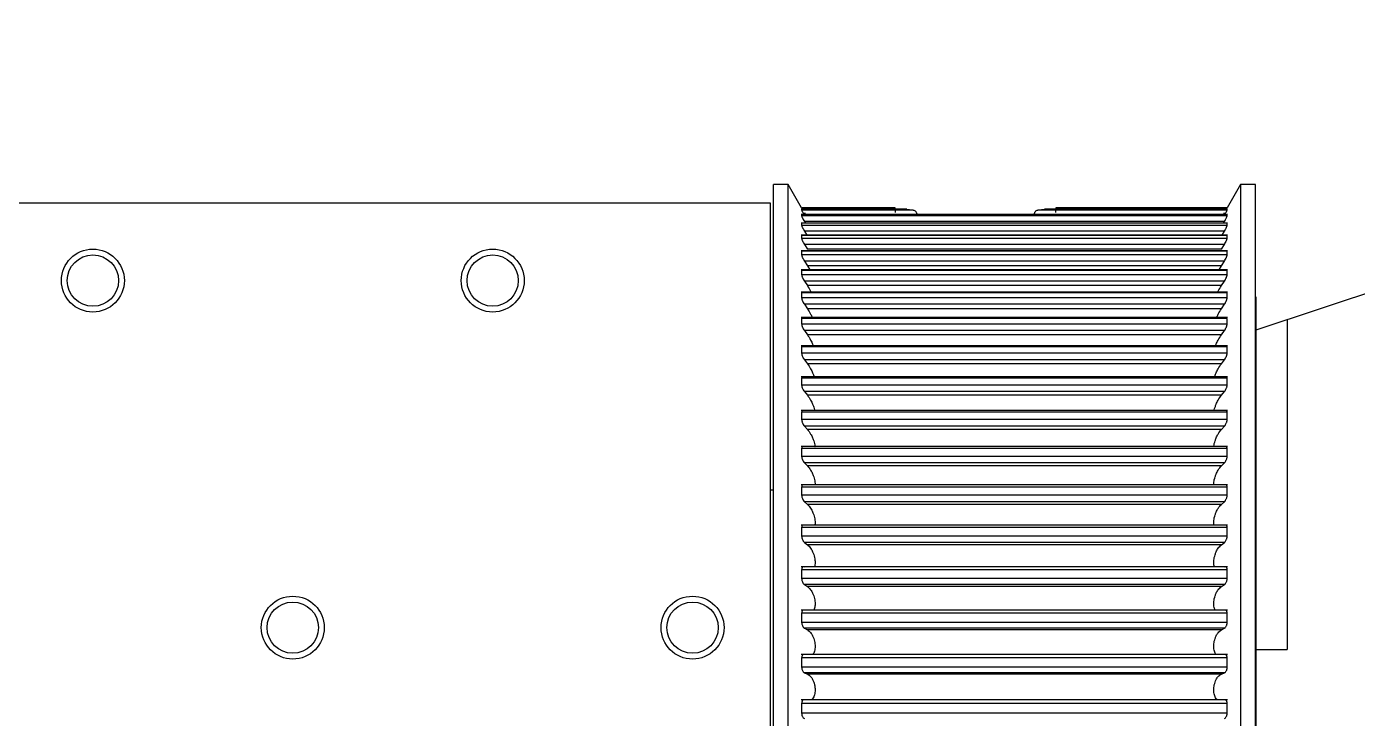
# Model space of a CAD drawing. Header units: millimetres. Extents: x -898 to -44, y -703 to 190.
# Drawn here: x -412.1 to -326.5, y 143.2 to 187.7 of the extents above; entities that cross this region are included whole.
import ezdxf

# ---------------------------------------------------------------- set-up
doc = ezdxf.new("R2010")
doc.units = ezdxf.units.MM

msp = doc.modelspace()

# ---------------------------------------------------------------- linework, layer by layer
at = {"color": 7, "linetype": 'Continuous', "lineweight": 25}
for p, q in [((-333.049, 168.217), (-274.025, 187.725)), ((-363.149, 177.559), (-364.099, 177.559)), ((-364.099, 98.196), (-364.099, 177.559)), ((-362.283, 176.059), (-363.149, 177.559)), ((-363.149, 98.196), (-363.149, 177.559)), ((-334.049, 177.559), (-334.915, 176.059)), ((-333.099, 177.559), (-334.049, 177.559)), ((-334.049, 177.559), (-334.049, 98.196)), ((-333.099, 98.196), (-333.099, 177.559)), ((-832.549, 176.378), (-364.299, 176.378)), ((-364.299, 176.378), (-364.299, 99.378)), ((-355.526, 175.966), (-362.306, 175.966)), ((-334.889, 175.64), (-362.306, 175.64)), ((-356.261, 176.059), (-362.283, 176.059)), ((-362.283, 176.059), (-362.283, 176.058)), ((-356.29, 176.058), (-362.283, 176.058)), ((-362.283, 175.965), (-362.283, 175.916)), ((-355.551, 175.965), (-362.283, 175.965)), ((-355.114, 175.916), (-362.283, 175.916)), ((-362.283, 175.637), (-362.283, 175.54)), ((-334.915, 175.637), (-362.283, 175.637)), ((-334.915, 175.54), (-362.283, 175.54)), ((-362.109, 175.753), (-362.043, 175.64)), ((-356.29, 176.058), (-356.298, 176.059)), ((-355.114, 175.916), (-355.551, 175.965)), ((-346.647, 175.965), (-347.084, 175.916)), ((-334.915, 175.916), (-347.084, 175.916)), ((-334.889, 175.966), (-346.674, 175.966)), ((-334.915, 175.965), (-346.647, 175.965)), ((-334.915, 176.059), (-345.937, 176.059)), ((-334.915, 176.058), (-345.908, 176.058)), ((-335.154, 175.64), (-335.089, 175.753)), ((-334.915, 176.058), (-334.915, 176.059)), ((-334.915, 175.916), (-334.915, 175.965)), ((-334.915, 175.54), (-334.915, 175.637)), ((-334.889, 175.083), (-362.306, 175.083)), ((-362.283, 175.076), (-362.283, 174.931)), ((-334.915, 175.076), (-362.283, 175.076)), ((-334.915, 174.931), (-362.283, 174.931)), ((-362.109, 175.192), (-362.045, 175.083)), ((-335.089, 175.192), (-362.109, 175.192)), ((-335.153, 175.083), (-335.089, 175.192)), ((-334.915, 174.931), (-334.915, 175.076)), ((-334.889, 174.299), (-362.306, 174.299)), ((-362.283, 174.285), (-362.283, 174.094)), ((-334.915, 174.285), (-362.283, 174.285)), ((-334.915, 174.094), (-362.283, 174.094)), ((-362.109, 174.565), (-361.95, 174.299)), ((-335.089, 174.565), (-362.109, 174.565)), ((-335.247, 174.299), (-335.089, 174.565)), ((-334.915, 174.094), (-334.915, 174.285)), ((-334.889, 173.292), (-362.306, 173.292)), ((-362.283, 173.27), (-362.283, 173.033)), ((-334.915, 173.27), (-362.283, 173.27)), ((-334.915, 173.033), (-362.283, 173.033)), ((-362.109, 173.712), (-361.915, 173.394)), ((-335.089, 173.712), (-362.109, 173.712)), ((-335.283, 173.394), (-361.915, 173.394)), ((-335.283, 173.394), (-335.089, 173.712)), ((-334.915, 173.033), (-334.915, 173.27)), ((-334.889, 172.069), (-362.306, 172.069)), ((-362.109, 172.638), (-361.915, 172.329)), ((-335.089, 172.638), (-362.109, 172.638)), ((-361.915, 172.329), (-361.766, 172.069)), ((-335.283, 172.329), (-361.915, 172.329)), ((-335.431, 172.069), (-335.283, 172.329)), ((-335.283, 172.329), (-335.089, 172.638)), ((-362.283, 172.037), (-362.283, 171.756)), ((-334.915, 172.037), (-362.283, 172.037)), ((-334.915, 171.756), (-362.283, 171.756)), ((-362.109, 171.35), (-361.915, 171.053)), ((-335.089, 171.35), (-362.109, 171.35)), ((-335.283, 171.053), (-335.089, 171.35)), ((-334.915, 171.756), (-334.915, 172.037)), ((-334.889, 170.637), (-362.306, 170.637)), ((-362.283, 170.594), (-362.283, 170.27)), ((-334.915, 170.594), (-362.283, 170.594)), ((-335.283, 171.053), (-361.915, 171.053)), ((-334.915, 170.27), (-334.915, 170.594)), ((-334.915, 170.27), (-362.283, 170.27)), ((-362.109, 169.855), (-361.915, 169.571)), ((-335.089, 169.855), (-362.109, 169.855)), ((-335.283, 169.571), (-361.915, 169.571)), ((-335.283, 169.571), (-335.089, 169.855)), ((-333.049, 105.478), (-333.049, 170.278)), ((-334.889, 169.004), (-362.306, 169.004)), ((-362.283, 168.948), (-362.283, 168.584)), ((-334.915, 168.948), (-362.283, 168.948)), ((-334.915, 168.584), (-334.915, 168.948)), ((-331.049, 168.878), (-331.049, 147.637)), ((-334.915, 168.584), (-362.283, 168.584)), ((-362.109, 168.163), (-361.915, 167.894)), ((-335.089, 168.163), (-362.109, 168.163)), ((-335.283, 167.894), (-361.915, 167.894)), ((-335.283, 167.894), (-335.089, 168.163)), ((-334.889, 167.182), (-362.306, 167.182)), ((-362.283, 167.111), (-362.283, 166.709)), ((-334.915, 167.111), (-362.283, 167.111)), ((-334.915, 166.709), (-334.915, 167.111)), ((-334.915, 166.709), (-362.283, 166.709)), ((-362.109, 166.284), (-361.915, 166.032)), ((-335.089, 166.284), (-362.109, 166.284)), ((-335.283, 166.032), (-335.089, 166.284)), ((-335.283, 166.032), (-361.915, 166.032)), ((-334.889, 165.18), (-362.306, 165.18)), ((-362.283, 165.094), (-362.283, 164.656)), ((-334.915, 165.094), (-362.283, 165.094)), ((-334.915, 164.656), (-362.283, 164.656)), ((-334.915, 164.656), (-334.915, 165.094)), ((-362.109, 164.231), (-361.915, 163.997)), ((-335.089, 164.231), (-362.109, 164.231)), ((-335.283, 163.997), (-361.915, 163.997)), ((-335.283, 163.997), (-335.089, 164.231)), ((-334.889, 163.013), (-362.306, 163.013)), ((-362.283, 162.909), (-362.283, 162.439)), ((-334.915, 162.909), (-362.283, 162.909)), ((-334.915, 162.439), (-334.915, 162.909)), ((-334.915, 162.439), (-362.283, 162.439)), ((-362.109, 162.014), (-361.915, 161.8)), ((-335.089, 162.014), (-362.109, 162.014)), ((-335.283, 161.8), (-361.915, 161.8)), ((-335.283, 161.8), (-335.089, 162.014)), ((-334.889, 160.692), (-362.306, 160.692)), ((-362.283, 160.57), (-362.283, 160.069)), ((-334.915, 160.57), (-362.283, 160.57)), ((-334.915, 160.069), (-362.283, 160.069)), ((-334.915, 160.069), (-334.915, 160.57)), ((-362.109, 159.649), (-361.915, 159.456)), ((-335.089, 159.649), (-362.109, 159.649)), ((-335.283, 159.456), (-361.915, 159.456)), ((-335.283, 159.456), (-335.089, 159.649)), ((-364.099, 157.888), (-364.299, 157.888)), ((-334.889, 158.232), (-362.306, 158.232)), ((-362.283, 158.091), (-362.283, 157.563)), ((-334.915, 158.091), (-362.283, 158.091)), ((-334.915, 157.563), (-362.283, 157.563)), ((-334.915, 157.563), (-334.915, 158.091)), ((-362.109, 157.15), (-361.915, 156.979)), ((-335.089, 157.15), (-362.109, 157.15)), ((-335.283, 156.979), (-361.915, 156.979)), ((-335.283, 156.979), (-335.089, 157.15)), ((-334.889, 155.649), (-362.306, 155.649)), ((-362.283, 155.487), (-362.283, 154.935)), ((-334.915, 155.487), (-362.283, 155.487)), ((-334.915, 154.935), (-362.283, 154.935)), ((-334.915, 154.935), (-334.915, 155.487)), ((-362.109, 154.532), (-361.915, 154.384)), ((-335.089, 154.532), (-362.109, 154.532)), ((-335.283, 154.384), (-361.915, 154.384)), ((-335.283, 154.384), (-335.089, 154.532)), ((-334.889, 152.958), (-362.306, 152.958)), ((-362.283, 152.775), (-362.283, 152.203)), ((-334.915, 152.775), (-362.283, 152.775)), ((-334.915, 152.203), (-334.915, 152.775)), ((-334.915, 152.203), (-362.283, 152.203)), ((-362.109, 151.811), (-361.915, 151.688)), ((-335.089, 151.811), (-362.109, 151.811)), ((-335.283, 151.688), (-361.915, 151.688)), ((-335.283, 151.688), (-335.089, 151.811)), ((-334.889, 150.176), (-362.306, 150.176)), ((-362.283, 149.971), (-362.283, 149.382)), ((-334.915, 149.971), (-362.283, 149.971)), ((-334.915, 149.382), (-334.915, 149.971)), ((-334.915, 149.382), (-362.283, 149.382)), ((-362.109, 149.005), (-361.915, 148.906)), ((-335.089, 149.005), (-362.109, 149.005)), ((-335.283, 148.906), (-335.089, 149.005)), ((-335.283, 148.906), (-361.915, 148.906)), ((-334.889, 147.319), (-362.306, 147.319)), ((-333.049, 147.637), (-331.049, 147.637)), ((-362.283, 147.092), (-362.283, 146.49)), ((-334.915, 147.092), (-362.283, 147.092)), ((-334.915, 146.49), (-362.283, 146.49)), ((-334.915, 146.49), (-334.915, 147.092)), ((-362.109, 146.129), (-361.915, 146.056)), ((-335.089, 146.129), (-362.109, 146.129)), ((-335.283, 146.056), (-361.915, 146.056)), ((-335.283, 146.056), (-335.089, 146.129)), ((-334.889, 144.407), (-362.306, 144.407)), ((-362.283, 144.156), (-362.283, 143.545)), ((-334.915, 144.156), (-362.283, 144.156)), ((-334.915, 143.545), (-334.915, 144.156)), ((-334.915, 143.545), (-362.283, 143.545))]:
    msp.add_line(p, q, dxfattribs=at)
for centre, radius in [((-407.87, 171.378), 2.025), ((-407.87, 171.378), 1.65), ((-382.156, 171.378), 2.025), ((-382.156, 171.378), 1.65), ((-395.013, 149.044), 2.025), ((-395.013, 149.044), 1.65), ((-369.299, 149.044), 2.025), ((-369.299, 149.044), 1.65)]:
    msp.add_circle(centre, radius, dxfattribs=at)
msp.add_arc((-333.149, 170.278), 0.1, 0, 60, dxfattribs=at)
for points, knots in [([(-362.283, 175.916), (-362.282, 175.914), (-362.281, 175.908), (-362.27, 175.885), (-362.252, 175.851), (-362.223, 175.795), (-362.175, 175.706), (-362.132, 175.63), (-362.109, 175.589)], [0, 0, 0, 0, 0.111491, 0.229851, 0.35637, 0.492105, 0.723113, 1, 1, 1, 1]), ([(-362.283, 175.54), (-362.282, 175.536), (-362.281, 175.527), (-362.27, 175.5), (-362.252, 175.462), (-362.223, 175.4), (-362.175, 175.308), (-362.132, 175.232), (-362.109, 175.192)], [0, 0, 0, 0, 0.111487, 0.229842, 0.356356, 0.492086, 0.730979, 1, 1, 1, 1]), ([(-356.29, 176.058), (-356.288, 176.057), (-356.286, 176.055), (-356.28, 176.03), (-356.273, 175.97), (-356.266, 175.887), (-356.264, 175.811), (-356.263, 175.773), (-356.263, 175.753)], [0, 0, 0, 0, 0.124069, 0.245531, 0.50023, 0.754792, 0.876082, 1, 1, 1, 1]), ([(-355.114, 175.916), (-355.084, 175.91), (-355.026, 175.898), (-354.958, 175.84), (-354.914, 175.778), (-354.889, 175.721), (-354.872, 175.657), (-354.873, 175.612), (-354.873, 175.589)], [0, 0, 0, 0, 0.260605, 0.499924, 0.629301, 0.752569, 0.876069, 1, 1, 1, 1]), ([(-347.324, 175.589), (-347.325, 175.612), (-347.326, 175.657), (-347.309, 175.721), (-347.283, 175.778), (-347.24, 175.84), (-347.172, 175.898), (-347.114, 175.91), (-347.084, 175.916)], [0, 0, 0, 0, 0.12393, 0.247422, 0.370628, 0.500053, 0.739362, 1, 1, 1, 1]), ([(-345.934, 175.753), (-345.934, 175.773), (-345.934, 175.811), (-345.931, 175.887), (-345.925, 175.97), (-345.917, 176.03), (-345.912, 176.055), (-345.909, 176.057), (-345.908, 176.058)], [0, 0, 0, 0, 0.1238923, 0.245174, 0.4997666, 0.7544505, 0.875916, 1, 1, 1, 1]), ([(-345.9, 176.059), (-345.9, 176.059), (-345.896, 176.06), (-345.903, 176.059), (-345.908, 176.058)], [0, 0, 0, 0, 0.1198951, 1, 1, 1, 1]), ([(-335.089, 175.589), (-335.065, 175.631), (-335.022, 175.707), (-334.974, 175.796), (-334.945, 175.851), (-334.928, 175.885), (-334.917, 175.908), (-334.916, 175.914), (-334.915, 175.916)], [0, 0, 0, 0, 0.279005, 0.513975, 0.640247, 0.76748, 0.886956, 1, 1, 1, 1]), ([(-335.089, 175.192), (-335.065, 175.234), (-335.028, 175.298), (-334.987, 175.38), (-334.954, 175.447), (-334.923, 175.511), (-334.917, 175.531), (-334.915, 175.54)], [0, 0, 0, 0, 0.284597, 0.429372, 0.563312, 0.799496, 1, 1, 1, 1]), ([(-362.283, 174.931), (-362.282, 174.925), (-362.281, 174.914), (-362.27, 174.883), (-362.252, 174.841), (-362.222, 174.775), (-362.174, 174.679), (-362.131, 174.604), (-362.109, 174.565)], [0, 0, 0, 0, 0.111485, 0.229838, 0.356351, 0.492079, 0.737282, 1, 1, 1, 1]), ([(-335.089, 174.565), (-335.066, 174.605), (-335.03, 174.667), (-334.989, 174.749), (-334.962, 174.806), (-334.941, 174.853), (-334.926, 174.89), (-334.917, 174.916), (-334.915, 174.926), (-334.915, 174.931)], [0, 0, 0, 0, 0.271588, 0.41796, 0.55354, 0.67882, 0.794424, 0.901147, 1, 1, 1, 1]), ([(-362.283, 174.094), (-362.282, 174.087), (-362.281, 174.072), (-362.27, 174.037), (-362.252, 173.992), (-362.222, 173.922), (-362.174, 173.823), (-362.131, 173.749), (-362.109, 173.712)], [0, 0, 0, 0, 0.111485, 0.229839, 0.356351, 0.492079, 0.74317, 1, 1, 1, 1]), ([(-335.089, 173.712), (-335.067, 173.75), (-335.032, 173.809), (-334.991, 173.892), (-334.963, 173.952), (-334.942, 174.003), (-334.927, 174.044), (-334.917, 174.075), (-334.915, 174.088), (-334.915, 174.094)], [0, 0, 0, 0, 0.260365, 0.408353, 0.545607, 0.672649, 0.790136, 0.898903, 1, 1, 1, 1]), ([(-362.283, 173.033), (-362.282, 173.025), (-362.281, 173.008), (-362.27, 172.969), (-362.252, 172.92), (-362.222, 172.847), (-362.174, 172.747), (-362.131, 172.675), (-362.109, 172.638)], [0, 0, 0, 0, 0.111485, 0.229838, 0.35635, 0.492078, 0.739927, 1, 1, 1, 1]), ([(-335.089, 172.638), (-335.067, 172.675), (-335.033, 172.731), (-334.992, 172.814), (-334.964, 172.875), (-334.942, 172.93), (-334.927, 172.974), (-334.917, 173.01), (-334.915, 173.026), (-334.915, 173.033)], [0, 0, 0, 0, 0.259372, 0.398975, 0.537971, 0.666786, 0.786111, 0.896819, 1, 1, 1, 1]), ([(-362.283, 171.756), (-362.282, 171.747), (-362.281, 171.727), (-362.27, 171.684), (-362.252, 171.633), (-362.223, 171.559), (-362.175, 171.457), (-362.132, 171.387), (-362.109, 171.35)], [0, 0, 0, 0, 0.111487, 0.229842, 0.356356, 0.492086, 0.72938, 1, 1, 1, 1]), ([(-335.089, 171.35), (-335.066, 171.387), (-335.021, 171.46), (-334.972, 171.565), (-334.943, 171.64), (-334.927, 171.689), (-334.917, 171.728), (-334.916, 171.747), (-334.915, 171.756)], [0, 0, 0, 0, 0.270521, 0.530196, 0.660846, 0.782052, 0.894726, 1, 1, 1, 1]), ([(-361.915, 171.053), (-361.842, 170.936), (-361.758, 170.802), (-361.687, 170.655), (-361.678, 170.637)], [0, 0, 0, 0, 0.874349, 1, 1, 1, 1]), ([(-335.519, 170.637), (-335.511, 170.654), (-335.44, 170.801), (-335.356, 170.935), (-335.283, 171.053)], [0, 0, 0, 0, 0.119949, 1, 1, 1, 1]), ([(-362.283, 170.27), (-362.282, 170.259), (-362.281, 170.237), (-362.27, 170.191), (-362.252, 170.137), (-362.223, 170.062), (-362.175, 169.96), (-362.132, 169.892), (-362.109, 169.855)], [0, 0, 0, 0, 0.11149, 0.22985, 0.356368, 0.492103, 0.722042, 1, 1, 1, 1]), ([(-361.915, 169.571), (-361.843, 169.457), (-361.73, 169.281), (-361.635, 169.077), (-361.601, 169.004)], [0, 0, 0, 0, 0.642051, 1, 1, 1, 1]), ([(-335.597, 169.004), (-335.563, 169.076), (-335.468, 169.28), (-335.356, 169.457), (-335.283, 169.571)], [0, 0, 0, 0, 0.353722, 1, 1, 1, 1]), ([(-335.089, 169.855), (-335.065, 169.892), (-335.021, 169.962), (-334.972, 170.066), (-334.944, 170.142), (-334.927, 170.195), (-334.917, 170.238), (-334.916, 170.26), (-334.915, 170.27)], [0, 0, 0, 0, 0.278172, 0.523502, 0.655667, 0.778468, 0.892853, 1, 1, 1, 1]), ([(-362.253, 169.004), (-362.259, 169.002), (-362.27, 168.999), (-362.281, 168.979), (-362.282, 168.959), (-362.283, 168.948)], [0, 0, 0, 0, 0.341521, 0.680248, 1, 1, 1, 1]), ([(-362.283, 168.584), (-362.282, 168.572), (-362.281, 168.547), (-362.27, 168.499), (-362.252, 168.442), (-362.223, 168.367), (-362.176, 168.265), (-362.133, 168.2), (-362.109, 168.163)], [0, 0, 0, 0, 0.111495, 0.22986, 0.356384, 0.492124, 0.716336, 1, 1, 1, 1]), ([(-361.915, 167.894), (-361.844, 167.785), (-361.725, 167.602), (-361.596, 167.344), (-361.549, 167.218), (-361.536, 167.182)], [0, 0, 0, 0, 0.5104665, 0.8579412, 1, 1, 1, 1]), ([(-335.662, 167.182), (-335.649, 167.217), (-335.603, 167.342), (-335.474, 167.599), (-335.354, 167.784), (-335.283, 167.894)], [0, 0, 0, 0, 0.135473, 0.486249, 1, 1, 1, 1]), ([(-335.089, 168.163), (-335.065, 168.2), (-335.021, 168.266), (-334.973, 168.369), (-334.944, 168.446), (-334.928, 168.501), (-334.917, 168.548), (-334.916, 168.573), (-334.915, 168.584)], [0, 0, 0, 0, 0.28383, 0.516873, 0.650531, 0.774905, 0.890988, 1, 1, 1, 1]), ([(-362.252, 167.18), (-362.258, 167.177), (-362.27, 167.17), (-362.281, 167.146), (-362.282, 167.123), (-362.283, 167.111)], [0, 0, 0, 0, 0.354355, 0.68648, 1, 1, 1, 1]), ([(-334.915, 167.111), (-334.916, 167.123), (-334.917, 167.146), (-334.928, 167.17), (-334.94, 167.177), (-334.946, 167.18)], [0, 0, 0, 0, 0.3128517, 0.6449783, 1, 1, 1, 1]), ([(-362.283, 166.709), (-362.282, 166.696), (-362.281, 166.669), (-362.27, 166.618), (-362.252, 166.559), (-362.224, 166.483), (-362.176, 166.382), (-362.133, 166.32), (-362.109, 166.284)], [0, 0, 0, 0, 0.1115, 0.22987, 0.3564, 0.492146, 0.711859, 1, 1, 1, 1]), ([(-335.089, 166.284), (-335.064, 166.32), (-335.021, 166.383), (-334.973, 166.484), (-334.945, 166.56), (-334.928, 166.618), (-334.917, 166.669), (-334.916, 166.696), (-334.915, 166.709)], [0, 0, 0, 0, 0.288389, 0.510777, 0.645693, 0.771473, 0.889153, 1, 1, 1, 1]), ([(-361.915, 166.032), (-361.843, 165.928), (-361.723, 165.754), (-361.587, 165.475), (-361.516, 165.293), (-361.492, 165.207), (-361.484, 165.18)], [0, 0, 0, 0, 0.426051, 0.716064, 0.914235, 1, 1, 1, 1]), ([(-335.713, 165.18), (-335.707, 165.205), (-335.683, 165.29), (-335.613, 165.47), (-335.476, 165.751), (-335.355, 165.928), (-335.283, 166.032)], [0, 0, 0, 0, 0.080121, 0.278437, 0.571206, 1, 1, 1, 1]), ([(-362.232, 165.18), (-362.239, 165.179), (-362.254, 165.178), (-362.27, 165.16), (-362.281, 165.133), (-362.282, 165.107), (-362.283, 165.094)], [0, 0, 0, 0, 0.2429874, 0.5112384, 0.7626616, 1, 1, 1, 1]), ([(-362.283, 164.656), (-362.282, 164.642), (-362.281, 164.613), (-362.27, 164.559), (-362.253, 164.5), (-362.224, 164.424), (-362.177, 164.324), (-362.133, 164.265), (-362.109, 164.231)], [0, 0, 0, 0, 0.112233, 0.23117, 0.358119, 0.486336, 0.70811, 1, 1, 1, 1]), ([(-335.089, 164.231), (-335.064, 164.264), (-335.022, 164.323), (-334.974, 164.422), (-334.945, 164.499), (-334.928, 164.559), (-334.917, 164.612), (-334.916, 164.642), (-334.915, 164.656)], [0, 0, 0, 0, 0.290695, 0.507702, 0.640942, 0.768058, 0.887305, 1, 1, 1, 1]), ([(-334.915, 165.094), (-334.916, 165.107), (-334.917, 165.133), (-334.928, 165.16), (-334.944, 165.178), (-334.959, 165.179), (-334.966, 165.18)], [0, 0, 0, 0, 0.2365084, 0.4875882, 0.7559761, 1, 1, 1, 1]), ([(-361.915, 163.997), (-361.844, 163.899), (-361.724, 163.734), (-361.585, 163.458), (-361.507, 163.246), (-361.463, 163.104), (-361.45, 163.031), (-361.447, 163.013)], [0, 0, 0, 0, 0.367046, 0.616895, 0.78762, 0.947325, 1, 1, 1, 1]), ([(-335.751, 163.013), (-335.748, 163.029), (-335.735, 163.1), (-335.692, 163.241), (-335.614, 163.454), (-335.475, 163.732), (-335.354, 163.898), (-335.283, 163.997)], [0, 0, 0, 0, 0.047614, 0.207476, 0.378335, 0.630572, 1, 1, 1, 1]), ([(-362.231, 163.011), (-362.238, 163.009), (-362.253, 163.005), (-362.27, 162.983), (-362.281, 162.951), (-362.282, 162.923), (-362.283, 162.909)], [0, 0, 0, 0, 0.253585, 0.518081, 0.765984, 1, 1, 1, 1]), ([(-334.915, 162.909), (-334.916, 162.923), (-334.917, 162.951), (-334.928, 162.983), (-334.944, 163.005), (-334.96, 163.009), (-334.967, 163.011)], [0, 0, 0, 0, 0.23363, 0.481655, 0.746777, 1, 1, 1, 1]), ([(-362.283, 162.439), (-362.282, 162.423), (-362.281, 162.391), (-362.269, 162.334), (-362.253, 162.276), (-362.225, 162.201), (-362.178, 162.104), (-362.134, 162.047), (-362.109, 162.014)], [0, 0, 0, 0, 0.114083, 0.234568, 0.362819, 0.474869, 0.704778, 1, 1, 1, 1]), ([(-361.915, 161.8), (-361.844, 161.709), (-361.724, 161.555), (-361.586, 161.285), (-361.506, 161.072), (-361.456, 160.894), (-361.429, 160.765), (-361.425, 160.704), (-361.424, 160.692)], [0, 0, 0, 0, 0.323232, 0.543256, 0.693603, 0.834243, 0.96638, 1, 1, 1, 1]), ([(-335.773, 160.692), (-335.773, 160.702), (-335.769, 160.762), (-335.743, 160.888), (-335.694, 161.066), (-335.614, 161.281), (-335.475, 161.553), (-335.355, 161.708), (-335.283, 161.8)], [0, 0, 0, 0, 0.028907, 0.16124, 0.302029, 0.452504, 0.674647, 1, 1, 1, 1]), ([(-335.089, 162.014), (-335.064, 162.046), (-335.022, 162.101), (-334.974, 162.198), (-334.946, 162.273), (-334.928, 162.334), (-334.917, 162.391), (-334.916, 162.423), (-334.915, 162.439)], [0, 0, 0, 0, 0.290682, 0.507681, 0.636711, 0.764869, 0.88551, 1, 1, 1, 1]), ([(-362.228, 160.69), (-362.236, 160.686), (-362.253, 160.678), (-362.27, 160.65), (-362.281, 160.615), (-362.282, 160.585), (-362.283, 160.57)], [0, 0, 0, 0, 0.275137, 0.531995, 0.772741, 1, 1, 1, 1]), ([(-362.283, 160.069), (-362.282, 160.053), (-362.281, 160.018), (-362.266, 159.944), (-362.235, 159.848), (-362.179, 159.733), (-362.134, 159.679), (-362.109, 159.649)], [0, 0, 0, 0, 0.115923, 0.237714, 0.464079, 0.701299, 1, 1, 1, 1]), ([(-335.089, 159.649), (-335.064, 159.678), (-335.022, 159.729), (-334.974, 159.823), (-334.946, 159.898), (-334.929, 159.959), (-334.917, 160.018), (-334.916, 160.052), (-334.915, 160.069)], [0, 0, 0, 0, 0.290675, 0.507668, 0.632271, 0.761568, 0.883668, 1, 1, 1, 1]), ([(-334.915, 160.57), (-334.916, 160.585), (-334.917, 160.615), (-334.928, 160.65), (-334.945, 160.678), (-334.961, 160.686), (-334.97, 160.689)], [0, 0, 0, 0, 0.226559, 0.467077, 0.724174, 1, 1, 1, 1]), ([(-361.915, 159.456), (-361.844, 159.372), (-361.724, 159.23), (-361.586, 158.967), (-361.506, 158.755), (-361.455, 158.574), (-361.426, 158.408), (-361.414, 158.293), (-361.418, 158.241), (-361.419, 158.232)], [0, 0, 0, 0, 0.289052, 0.48581, 0.620258, 0.746027, 0.864191, 0.976043, 1, 1, 1, 1]), ([(-335.779, 158.232), (-335.78, 158.239), (-335.784, 158.289), (-335.773, 158.403), (-335.744, 158.568), (-335.693, 158.75), (-335.614, 158.962), (-335.475, 159.228), (-335.355, 159.371), (-335.283, 159.456)], [0, 0, 0, 0, 0.0194048, 0.1315135, 0.2498641, 0.3757777, 0.5103531, 0.709024, 1, 1, 1, 1]), ([(-362.228, 158.226), (-362.236, 158.22), (-362.253, 158.21), (-362.27, 158.178), (-362.281, 158.139), (-362.282, 158.106), (-362.283, 158.091)], [0, 0, 0, 0, 0.275137, 0.531995, 0.772741, 1, 1, 1, 1]), ([(-362.283, 157.563), (-362.282, 157.545), (-362.281, 157.509), (-362.266, 157.434), (-362.235, 157.339), (-362.18, 157.228), (-362.134, 157.178), (-362.109, 157.15)], [0, 0, 0, 0, 0.11773, 0.240916, 0.45558, 0.698447, 1, 1, 1, 1]), ([(-335.089, 157.15), (-335.064, 157.177), (-335.022, 157.223), (-334.974, 157.314), (-334.946, 157.387), (-334.929, 157.448), (-334.917, 157.509), (-334.916, 157.545), (-334.915, 157.563)], [0, 0, 0, 0, 0.290668, 0.507657, 0.633699, 0.758597, 0.881922, 1, 1, 1, 1]), ([(-334.915, 158.091), (-334.916, 158.106), (-334.917, 158.138), (-334.928, 158.178), (-334.945, 158.21), (-334.961, 158.22), (-334.97, 158.226)], [0, 0, 0, 0, 0.226559, 0.467077, 0.724174, 1, 1, 1, 1]), ([(-361.915, 156.979), (-361.844, 156.902), (-361.724, 156.773), (-361.586, 156.519), (-361.506, 156.31), (-361.455, 156.128), (-361.424, 155.957), (-361.414, 155.803), (-361.418, 155.699), (-361.429, 155.655), (-361.431, 155.649)], [0, 0, 0, 0, 0.2613306, 0.4392183, 0.5607721, 0.6744791, 0.7813103, 0.8824349, 0.9837675, 1, 1, 1, 1]), ([(-335.767, 155.649), (-335.768, 155.653), (-335.779, 155.695), (-335.783, 155.797), (-335.774, 155.951), (-335.744, 156.123), (-335.693, 156.305), (-335.614, 156.515), (-335.475, 156.772), (-335.355, 156.902), (-335.283, 156.979)], [0, 0, 0, 0, 0.012218, 0.113375, 0.214741, 0.32175, 0.435597, 0.557276, 0.736908, 1, 1, 1, 1]), ([(-362.228, 155.637), (-362.236, 155.63), (-362.253, 155.616), (-362.27, 155.58), (-362.281, 155.537), (-362.282, 155.504), (-362.283, 155.487)], [0, 0, 0, 0, 0.275137, 0.531995, 0.772741, 1, 1, 1, 1]), ([(-362.283, 154.935), (-362.282, 154.917), (-362.281, 154.879), (-362.266, 154.804), (-362.235, 154.71), (-362.192, 154.627), (-362.148, 154.566), (-362.122, 154.544), (-362.109, 154.532)], [0, 0, 0, 0, 0.119134, 0.242986, 0.446912, 0.69458, 0.840122, 1, 1, 1, 1]), ([(-335.089, 154.532), (-335.064, 154.556), (-335.022, 154.597), (-334.974, 154.685), (-334.946, 154.756), (-334.929, 154.817), (-334.917, 154.878), (-334.916, 154.917), (-334.915, 154.935)], [0, 0, 0, 0, 0.290662, 0.507646, 0.635159, 0.756001, 0.879996, 1, 1, 1, 1]), ([(-334.915, 155.487), (-334.916, 155.503), (-334.917, 155.537), (-334.928, 155.58), (-334.945, 155.616), (-334.961, 155.63), (-334.97, 155.637)], [0, 0, 0, 0, 0.226559, 0.467077, 0.724174, 1, 1, 1, 1]), ([(-361.915, 154.384), (-361.844, 154.316), (-361.724, 154.2), (-361.586, 153.956), (-361.506, 153.751), (-361.455, 153.57), (-361.424, 153.397), (-361.413, 153.235), (-361.425, 153.09), (-361.441, 152.996), (-361.458, 152.96), (-361.459, 152.958)], [0, 0, 0, 0, 0.2382442, 0.4004171, 0.5112325, 0.6148945, 0.712288, 0.8044791, 0.8968599, 0.994384, 1, 1, 1, 1]), ([(-335.739, 152.958), (-335.74, 152.958), (-335.756, 152.993), (-335.772, 153.085), (-335.785, 153.229), (-335.774, 153.391), (-335.744, 153.564), (-335.693, 153.746), (-335.614, 153.952), (-335.475, 154.198), (-335.355, 154.315), (-335.283, 154.384)], [0, 0, 0, 0, 0.001913, 0.099351, 0.191586, 0.284009, 0.381579, 0.485384, 0.596329, 0.760116, 1, 1, 1, 1]), ([(-362.109, 152.933), (-362.133, 152.945), (-362.176, 152.967), (-362.224, 152.946), (-362.252, 152.912), (-362.27, 152.873), (-362.281, 152.827), (-362.282, 152.792), (-362.283, 152.775)], [0, 0, 0, 0, 0.290699, 0.50771, 0.643157, 0.769606, 0.888123, 1, 1, 1, 1]), ([(-334.915, 152.775), (-334.916, 152.792), (-334.917, 152.827), (-334.928, 152.873), (-334.945, 152.912), (-334.974, 152.946), (-335.022, 152.967), (-335.064, 152.945), (-335.089, 152.933)], [0, 0, 0, 0, 0.111503, 0.229876, 0.356408, 0.492158, 0.709703, 1, 1, 1, 1]), ([(-362.283, 152.203), (-362.282, 152.183), (-362.281, 152.145), (-362.267, 152.071), (-362.235, 151.979), (-362.192, 151.898), (-362.148, 151.841), (-362.122, 151.821), (-362.109, 151.811)], [0, 0, 0, 0, 0.120615, 0.239842, 0.439669, 0.691912, 0.839028, 1, 1, 1, 1]), ([(-361.915, 151.688), (-361.844, 151.627), (-361.724, 151.526), (-361.586, 151.294), (-361.506, 151.094), (-361.455, 150.914), (-361.424, 150.74), (-361.413, 150.575), (-361.424, 150.422), (-361.452, 150.282), (-361.486, 150.211), (-361.503, 150.176)], [0, 0, 0, 0, 0.218216, 0.366755, 0.468255, 0.563202, 0.652408, 0.736849, 0.821464, 0.91079, 1, 1, 1, 1]), ([(-335.695, 150.176), (-335.711, 150.21), (-335.744, 150.279), (-335.773, 150.416), (-335.784, 150.569), (-335.774, 150.734), (-335.744, 150.909), (-335.693, 151.089), (-335.614, 151.29), (-335.475, 151.525), (-335.355, 151.627), (-335.283, 151.688)], [0, 0, 0, 0, 0.086524, 0.175703, 0.260118, 0.344706, 0.434005, 0.529009, 0.63055, 0.780452, 1, 1, 1, 1]), ([(-335.089, 151.811), (-335.064, 151.832), (-335.022, 151.868), (-334.974, 151.952), (-334.946, 152.022), (-334.929, 152.083), (-334.917, 152.144), (-334.916, 152.183), (-334.915, 152.203)], [0, 0, 0, 0, 0.290663, 0.507646, 0.637159, 0.755543, 0.878681, 1, 1, 1, 1]), ([(-362.109, 150.159), (-362.133, 150.168), (-362.176, 150.184), (-362.224, 150.156), (-362.252, 150.117), (-362.27, 150.074), (-362.281, 150.025), (-362.282, 149.988), (-362.283, 149.971)], [0, 0, 0, 0, 0.290699, 0.50771, 0.643157, 0.769606, 0.888123, 1, 1, 1, 1]), ([(-334.915, 149.971), (-334.916, 149.988), (-334.917, 150.025), (-334.928, 150.073), (-334.945, 150.116), (-334.974, 150.156), (-335.022, 150.184), (-335.064, 150.168), (-335.089, 150.159)], [0, 0, 0, 0, 0.111503, 0.229876, 0.356408, 0.492158, 0.709703, 1, 1, 1, 1]), ([(-362.283, 149.382), (-362.282, 149.362), (-362.281, 149.324), (-362.267, 149.251), (-362.236, 149.161), (-362.193, 149.082), (-362.149, 149.03), (-362.122, 149.013), (-362.109, 149.005)], [0, 0, 0, 0, 0.122033, 0.227273, 0.433033, 0.689403, 0.837975, 1, 1, 1, 1]), ([(-335.089, 149.005), (-335.064, 149.022), (-335.022, 149.053), (-334.974, 149.133), (-334.946, 149.201), (-334.929, 149.261), (-334.917, 149.322), (-334.916, 149.361), (-334.915, 149.382)], [0, 0, 0, 0, 0.290662, 0.507646, 0.638742, 0.75908, 0.877372, 1, 1, 1, 1]), ([(-361.915, 148.906), (-361.844, 148.854), (-361.724, 148.768), (-361.586, 148.549), (-361.506, 148.356), (-361.455, 148.179), (-361.424, 148.004), (-361.413, 147.836), (-361.423, 147.677), (-361.454, 147.53), (-361.5, 147.404), (-361.543, 147.346), (-361.563, 147.319)], [0, 0, 0, 0, 0.2002841, 0.3366176, 0.4297766, 0.5169218, 0.5987973, 0.6762994, 0.7539609, 0.8359463, 0.9231709, 1, 1, 1, 1]), ([(-335.634, 147.319), (-335.654, 147.345), (-335.696, 147.401), (-335.742, 147.525), (-335.773, 147.671), (-335.784, 147.83), (-335.774, 147.998), (-335.744, 148.173), (-335.693, 148.351), (-335.614, 148.545), (-335.475, 148.767), (-335.355, 148.854), (-335.283, 148.906)], [0, 0, 0, 0, 0.074425, 0.161547, 0.243402, 0.320884, 0.398525, 0.48049, 0.567692, 0.660893, 0.798483, 1, 1, 1, 1]), ([(-362.109, 147.31), (-362.133, 147.316), (-362.176, 147.325), (-362.224, 147.29), (-362.252, 147.245), (-362.27, 147.199), (-362.281, 147.147), (-362.282, 147.11), (-362.283, 147.092)], [0, 0, 0, 0, 0.290699, 0.50771, 0.643157, 0.769606, 0.888123, 1, 1, 1, 1]), ([(-334.915, 147.092), (-334.916, 147.11), (-334.917, 147.147), (-334.928, 147.199), (-334.945, 147.245), (-334.974, 147.29), (-335.022, 147.325), (-335.064, 147.316), (-335.089, 147.31)], [0, 0, 0, 0, 0.111503, 0.229876, 0.356408, 0.492158, 0.709703, 1, 1, 1, 1]), ([(-362.283, 146.49), (-362.282, 146.469), (-362.281, 146.433), (-362.268, 146.361), (-362.237, 146.273), (-362.193, 146.197), (-362.149, 146.149), (-362.123, 146.136), (-362.109, 146.129)], [0, 0, 0, 0, 0.122834, 0.215424, 0.426837, 0.68709, 0.837015, 1, 1, 1, 1]), ([(-335.089, 146.129), (-335.064, 146.144), (-335.022, 146.169), (-334.974, 146.244), (-334.946, 146.31), (-334.929, 146.369), (-334.917, 146.429), (-334.916, 146.469), (-334.915, 146.49)], [0, 0, 0, 0, 0.290665, 0.507651, 0.640118, 0.762127, 0.875996, 1, 1, 1, 1]), ([(-361.915, 146.056), (-361.844, 146.014), (-361.724, 145.943), (-361.586, 145.738), (-361.506, 145.553), (-361.455, 145.379), (-361.424, 145.206), (-361.413, 145.036), (-361.424, 144.873), (-361.454, 144.717), (-361.505, 144.578), (-361.568, 144.464), (-361.623, 144.425), (-361.649, 144.407)], [0, 0, 0, 0, 0.1828631, 0.3073381, 0.392394, 0.4719592, 0.5467131, 0.6174739, 0.6883803, 0.7632345, 0.8428722, 0.9279882, 1, 1, 1, 1]), ([(-335.549, 144.407), (-335.574, 144.424), (-335.628, 144.462), (-335.691, 144.574), (-335.742, 144.712), (-335.773, 144.867), (-335.784, 145.03), (-335.774, 145.199), (-335.744, 145.374), (-335.693, 145.548), (-335.614, 145.735), (-335.475, 145.942), (-335.355, 146.014), (-335.283, 146.056)], [0, 0, 0, 0, 0.069506, 0.154576, 0.234154, 0.30892, 0.379692, 0.450611, 0.525477, 0.605128, 0.690258, 0.815934, 1, 1, 1, 1]), ([(-362.109, 144.402), (-362.133, 144.405), (-362.176, 144.409), (-362.224, 144.366), (-362.252, 144.316), (-362.27, 144.267), (-362.281, 144.213), (-362.282, 144.175), (-362.283, 144.156)], [0, 0, 0, 0, 0.290699, 0.50771, 0.643157, 0.769606, 0.888123, 1, 1, 1, 1]), ([(-334.915, 144.156), (-334.916, 144.175), (-334.917, 144.213), (-334.928, 144.267), (-334.945, 144.316), (-334.974, 144.366), (-335.022, 144.409), (-335.064, 144.405), (-335.089, 144.402)], [0, 0, 0, 0, 0.111503, 0.229876, 0.356408, 0.492158, 0.709703, 1, 1, 1, 1]), ([(-362.283, 143.545), (-362.282, 143.524), (-362.281, 143.485), (-362.269, 143.426), (-362.253, 143.369), (-362.224, 143.304), (-362.176, 143.234), (-362.133, 143.214), (-362.109, 143.203)], [0, 0, 0, 0, 0.118959, 0.232226, 0.354726, 0.487412, 0.713305, 1, 1, 1, 1]), ([(-335.089, 143.203), (-335.064, 143.214), (-335.022, 143.234), (-334.974, 143.303), (-334.945, 143.367), (-334.928, 143.425), (-334.917, 143.484), (-334.916, 143.524), (-334.915, 143.545)], [0, 0, 0, 0, 0.290671, 0.50766, 0.641352, 0.765048, 0.879745, 1, 1, 1, 1])]:
    msp.add_open_spline(points, degree=3, knots=knots, dxfattribs=at)

doc.saveas('drawing.dxf')
